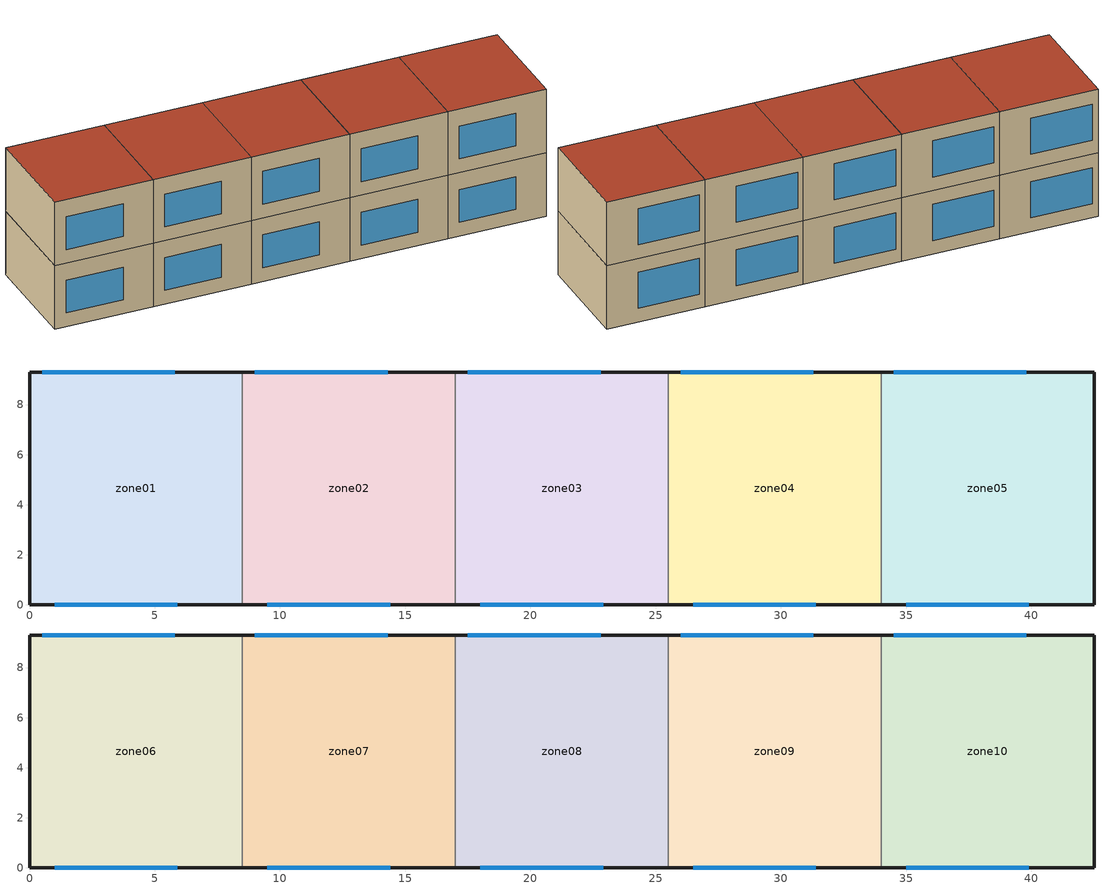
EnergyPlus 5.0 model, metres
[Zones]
zone01
 floor ground (GROUND_FLOOR): 8.5,9.3 8.5,0 0,0 0,9.3 z0
 wall outside (EXT_WALL): 8.5,9.3 0,9.3 0,0 8.5,0 z0:5.8
 wall to zone02 (ADJ_WALL): 8.5,0 8.5,9.3 z0:5.8
 window (EXT_WINDOW1): 1,0 5.9,0 z1.25:4.25; 5.8,9.3 0.5,9.3 z1.25:4.55
 ceiling to zone06 (ADJ_CEILING): 0,9.3 0,0 8.5,0 8.5,9.3 z5.8
zone02
 floor ground (GROUND_FLOOR): 17,9.3 17,0 8.5,0 8.5,9.3 z0
 wall outside (EXT_WALL): 17,9.3 8.5,9.3 / 8.5,0 17,0 z0:5.8
 wall to zone03 (ADJ_WALL): 17,0 17,9.3 z0:5.8
 wall to zone01 (ADJ_WALL): 8.5,9.3 8.5,0 z0:5.8
 window (EXT_WINDOW1): 9.5,0 14.4,0 z1.25:4.25; 14.3,9.3 9,9.3 z1.25:4.55
 ceiling to zone07 (ADJ_CEILING): 8.5,9.3 8.5,0 17,0 17,9.3 z5.8
zone03
 floor ground (GROUND_FLOOR): 25.5,9.3 25.5,0 17,0 17,9.3 z0
 wall outside (EXT_WALL): 25.5,9.3 17,9.3 / 17,0 25.5,0 z0:5.8
 wall to zone04 (ADJ_WALL): 25.5,0 25.5,9.3 z0:5.8
 wall to zone02 (ADJ_WALL): 17,9.3 17,0 z0:5.8
 window (EXT_WINDOW1): 18,0 22.9,0 z1.25:4.25; 22.8,9.3 17.5,9.3 z1.25:4.55
 ceiling to zone08 (ADJ_CEILING): 17,9.3 17,0 25.5,0 25.5,9.3 z5.8
zone04
 floor ground (GROUND_FLOOR): 34,9.3 34,0 25.5,0 25.5,9.3 z0
 wall outside (EXT_WALL): 34,9.3 25.5,9.3 / 25.5,0 34,0 z0:5.8
 wall to zone05 (ADJ_WALL): 34,0 34,9.3 z0:5.8
 wall to zone03 (ADJ_WALL): 25.5,9.3 25.5,0 z0:5.8
 window (EXT_WINDOW1): 26.5,0 31.4,0 z1.25:4.25; 31.3,9.3 26,9.3 z1.25:4.55
 ceiling to zone09 (ADJ_CEILING): 25.5,9.3 25.5,0 34,0 34,9.3 z5.8
zone05
 floor ground (GROUND_FLOOR): 42.5,9.3 42.5,0 34,0 34,9.3 z0
 wall outside (EXT_WALL): 34,0 42.5,0 42.5,9.3 34,9.3 z0:5.8
 wall to zone04 (ADJ_WALL): 34,9.3 34,0 z0:5.8
 window (EXT_WINDOW1): 35,0 39.9,0 z1.25:4.25; 39.8,9.3 34.5,9.3 z1.25:4.55
 ceiling to zone10 (ADJ_CEILING): 34,9.3 34,0 42.5,0 42.5,9.3 z5.8
zone06
 floor to zone01 (ADJ_CEILING): 8.5,9.3 8.5,0 0,0 0,9.3 z5.8
 wall outside (EXT_WALL): 8.5,9.3 0,9.3 0,0 8.5,0 z5.8:11.6
 wall to zone07 (ADJ_WALL): 8.5,0 8.5,9.3 z5.8:11.6
 window (EXT_WINDOW1): 1,0 5.9,0 z7.05:10.05; 5.8,9.3 0.5,9.3 z7.05:10.35
 roof outside (EXT_ROOF): 0,9.3 0,0 8.5,0 8.5,9.3 z11.6
zone07
 floor to zone02 (ADJ_CEILING): 17,9.3 17,0 8.5,0 8.5,9.3 z5.8
 wall outside (EXT_WALL): 17,9.3 8.5,9.3 / 8.5,0 17,0 z5.8:11.6
 wall to zone08 (ADJ_WALL): 17,0 17,9.3 z5.8:11.6
 wall to zone06 (ADJ_WALL): 8.5,9.3 8.5,0 z5.8:11.6
 window (EXT_WINDOW1): 9.5,0 14.4,0 z7.05:10.05; 14.3,9.3 9,9.3 z7.05:10.35
 roof outside (EXT_ROOF): 8.5,9.3 8.5,0 17,0 17,9.3 z11.6
zone08
 floor to zone03 (ADJ_CEILING): 25.5,9.3 25.5,0 17,0 17,9.3 z5.8
 wall outside (EXT_WALL): 25.5,9.3 17,9.3 / 17,0 25.5,0 z5.8:11.6
 wall to zone09 (ADJ_WALL): 25.5,0 25.5,9.3 z5.8:11.6
 wall to zone07 (ADJ_WALL): 17,9.3 17,0 z5.8:11.6
 window (EXT_WINDOW1): 18,0 22.9,0 z7.05:10.05; 22.8,9.3 17.5,9.3 z7.05:10.35
 roof outside (EXT_ROOF): 17,9.3 17,0 25.5,0 25.5,9.3 z11.6
zone09
 floor to zone04 (ADJ_CEILING): 34,9.3 34,0 25.5,0 25.5,9.3 z5.8
 wall outside (EXT_WALL): 34,9.3 25.5,9.3 / 25.5,0 34,0 z5.8:11.6
 wall to zone10 (ADJ_WALL): 34,0 34,9.3 z5.8:11.6
 wall to zone08 (ADJ_WALL): 25.5,9.3 25.5,0 z5.8:11.6
 window (EXT_WINDOW1): 26.5,0 31.4,0 z7.05:10.05; 31.3,9.3 26,9.3 z7.05:10.35
 roof outside (EXT_ROOF): 25.5,9.3 25.5,0 34,0 34,9.3 z11.6
zone10
 floor to zone05 (ADJ_CEILING): 42.5,9.3 42.5,0 34,0 34,9.3 z5.8
 wall outside (EXT_WALL): 34,0 42.5,0 42.5,9.3 34,9.3 z5.8:11.6
 wall to zone09 (ADJ_WALL): 34,9.3 34,0 z5.8:11.6
 window (EXT_WINDOW1): 35,0 39.9,0 z7.05:10.05; 39.8,9.3 34.5,9.3 z7.05:10.35
 roof outside (EXT_ROOF): 34,9.3 34,0 42.5,0 42.5,9.3 z11.6
[Building]
TRNSYS18: North Axis {deg}=0; Terrain=City; Loads Convergence Tolerance Value=0; Temperature Convergence Tolerance Value {deltaC}=0; Solar Distribution=FullInteriorAndExterior; Maximum Number of Warmup Days=0
[Site:Location]
not used: Latitude {deg}=0; Longitude {deg}=0; Time Zone {hr}=0; Elevation {m}=0
[Construction]
GROUND_FLOOR; EXT_WALL; EXT_ROOF; ADJ_WALL; ADJ_CEILING; EXT_WINDOW1: 
[WindowProperty:ShadingControl]
ESHADE=0; ISHADE=INPUT 1*MAX_ISHADE : SHADECNTRL=ISHADE_INTERNAL
[SurfaceProperty:OtherSideCoefficients]
BOUNDARY=IDENTICAL; BOUNDARY=INPUT 1*TBOUNDARY; BOUNDARY=INPUT 1*TBOUNDARY_2; BOUNDARY=INPUT 1*TBOUNDARY_3; BOUNDARY=INPUT 1*TGROUND; BOUNDARY=20; BOUNDARY=15
[Zone] Multiplier=1
zone01; zone02; zone03; zone04; zone05; zone06; zone07; zone08; zone09; zone10
